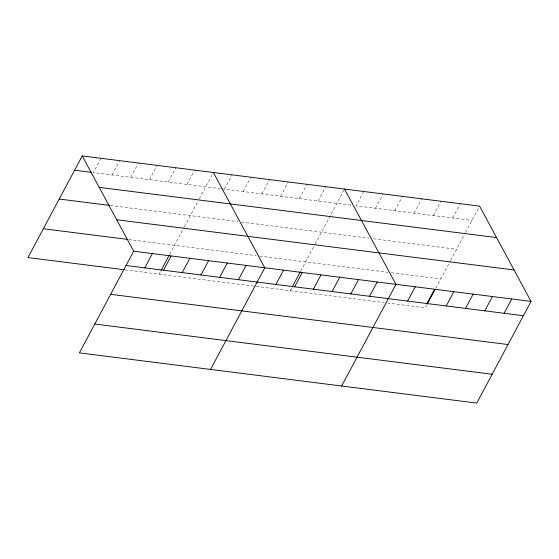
<?xml version="1.0" encoding="UTF-8"?>
<svg xmlns="http://www.w3.org/2000/svg" width="559" height="559" viewBox="0 0 559 559"><rect width="100%" height="100%" fill="white"/><g stroke="black" fill="none" stroke-linecap="round" stroke-linejoin="round"><path stroke-width="0.42" stroke-dasharray="2.79 2.1" d="M100.962 158.288L93.332 172.584L221.057 188.725M112.066 174.953L119.696 160.657M130.792 177.322L138.429 163.025M149.526 179.691L157.163 165.394M168.259 182.059L175.896 167.756M186.992 184.421L194.63 170.125M159.084 274.148L160.706 271.115M169.615 254.429L183.995 227.499M184.386 226.758L198.033 201.205M199.249 198.927L213.363 172.493M224.459 189.159L232.097 174.862M243.193 191.527L250.83 177.231M261.926 193.896L269.564 179.6M280.66 196.258L288.297 181.961M299.393 198.627L307.031 184.33M318.127 200.995L325.764 186.699M290.219 290.722L291.833 287.689M300.749 270.996L314.731 244.814M315.122 244.073L344.498 189.068M363.797 191.506L356.16 205.803L471.971 220.435M375.466 208.241L383.097 193.945M394.766 210.68L402.396 196.384M414.065 213.119L421.696 198.822M433.365 215.557L441.002 201.261M452.664 217.996L460.302 203.7M426.943 304.76L425.322 307.799L387.562 303.027M435.852 288.074L450.233 261.144M450.631 260.403L464.27 234.85M465.486 232.579L479.601 206.138M221.909 188.837L351.129 205.167M110.291 205.502L238.022 221.643M241.425 222.077L369.303 238.239M373.496 238.77L456.577 249.265M128.493 239.511L256.218 255.652M259.628 256.085L387.848 272.289M391.202 272.708L440.716 278.969M125.02 269.843L255.302 286.313M256.155 286.418L384.201 302.601"/><path stroke-width="0.84" d="M82.229 155.919L133.678 251.201L79.399 352.862L476.771 403.081L531.05 301.42L479.601 206.138L82.229 155.919L27.95 257.58L124.168 269.738M144.774 267.866L152.411 253.569M161.111 270.36L169.209 255.183M163.507 270.235L171.145 255.938M182.241 272.603L189.878 258.307M200.974 274.972L208.612 260.676M219.708 277.341L227.345 263.037M238.441 279.703L246.079 265.406M210.533 369.429L264.812 267.775L213.363 172.493M275.908 284.44L283.546 270.144M292.238 286.928L300.344 271.758M294.642 286.809L302.279 272.512M313.375 289.178L321.013 274.874M332.109 291.539L339.746 277.243M350.842 293.908L358.48 279.612M369.576 296.277L377.213 281.981M341.661 386.003L395.947 284.349L344.498 189.068M407.609 301.084L415.246 286.788M426.908 303.523L434.546 289.227M427.349 304.005L435.042 289.59M446.215 305.962L453.845 291.665M465.514 308.4L473.145 294.104M484.814 310.839L492.451 296.543M504.113 313.278L511.751 298.981M74.599 170.222L91.627 172.375M99.209 187.363L496.581 237.582M59.205 199.046L109.438 205.398M116.698 219.764L514.07 269.976M43.343 228.75L127.641 239.406M133.678 251.201L531.05 301.42M126.041 265.504L523.413 315.716M110.654 294.327L508.026 344.547M94.792 324.031L492.165 374.25"/></g></svg>
